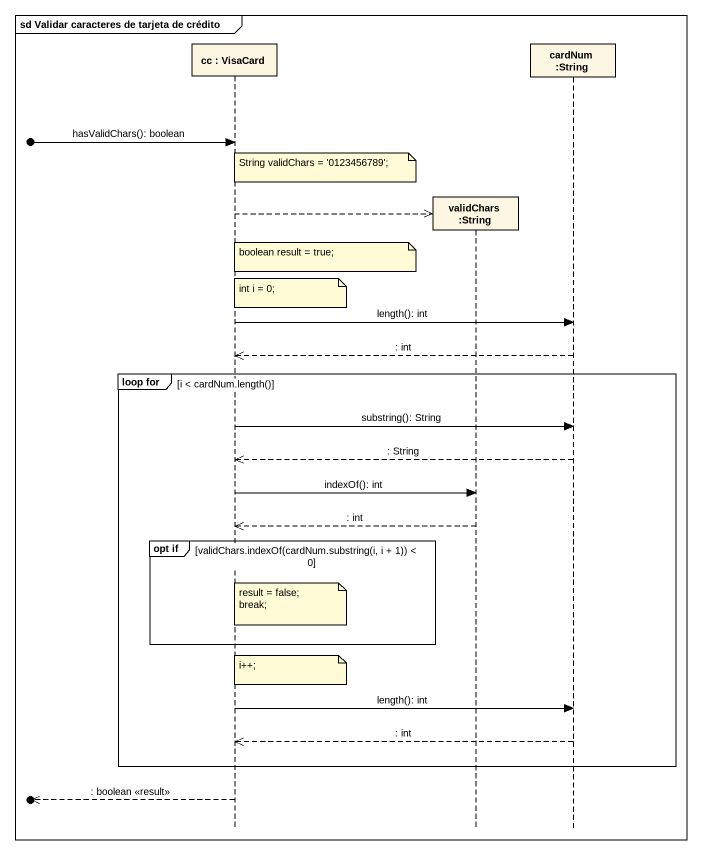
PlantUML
@startuml
mainframe sd Validar caracteres de tarjeta de crédito
hide footbox
participant "cc : VisaCard" as cc
participant "validChars :String" as validChars_String
participant "cardNum :String" as cardNum_String

[o-> cc : hasValidChars(): boolean
note over cc : String validChars = '0123456789';
cc -->> validChars_String **
note over cc : boolean result = true;
note over cc : int i = 0;
cc -> cardNum_String : length(): int
cardNum_String -->> cc : : int
group loop for [i < cardNum.length()]
  cc -> cardNum_String : substring(): String
  cardNum_String -->> cc : : String
  cc -> validChars_String : indexOf(): int
  validChars_String -->> cc : : int
  group opt if [validChars.indexOf(cardNum.substring(i, i + 1)) < 0]
    note over cc
      result = false;
      break;
    end note
  end
  note over cc : i++;
  cc -> cardNum_String : length(): int
  cardNum_String -->> cc : : int
end
[o<<-- cc : : boolean <<result>>
@enduml
